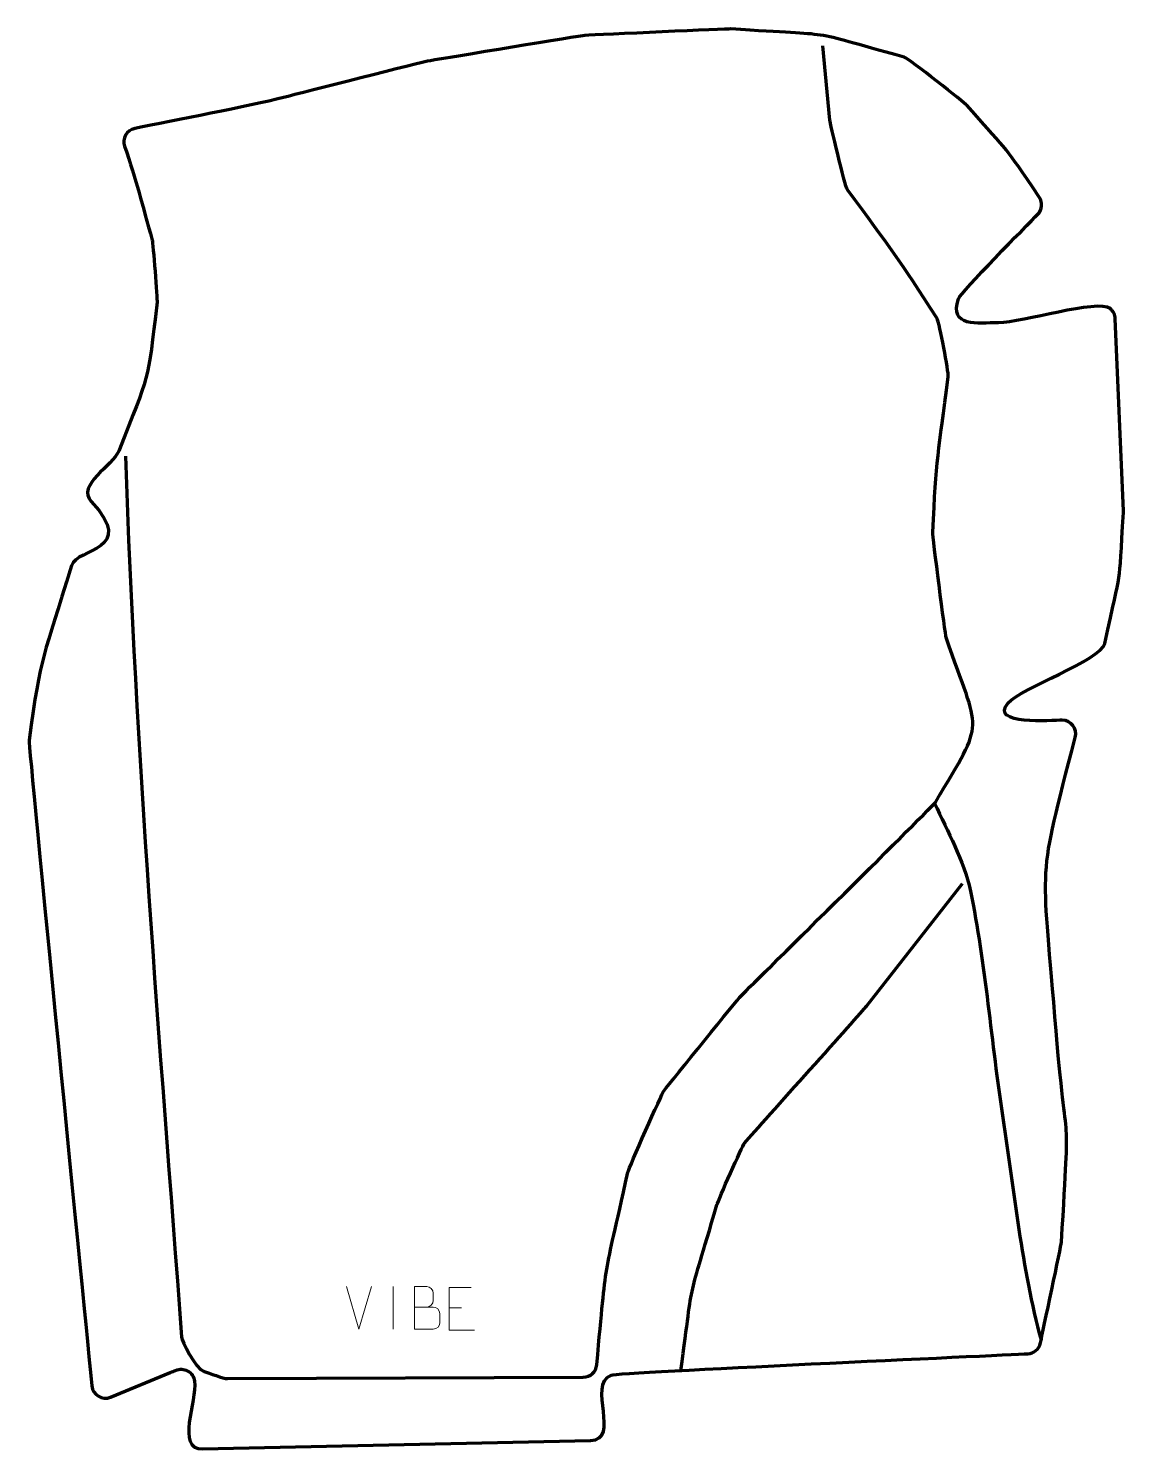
# Model space of a CAD drawing. Header units: millimetres. Extents: x -321 to 320, y -416 to 416.
import ezdxf

# ---------------------------------------------------------------- set-up
doc = ezdxf.new("R2010")
doc.units = ezdxf.units.MM
doc.header["$MEASUREMENT"] = 0
for name, color, linetype in [('layer 1', 7, 'Continuous'), ('layer 2', 7, 'Continuous'), ('layer 3', 7, 'Continuous')]:
    doc.layers.add(name, color=color, linetype=linetype)

msp = doc.modelspace()

# ---------------------------------------------------------------- linework, layer by layer
at = {"layer": 'layer 1', "color": 250, "lineweight": 9}
for points in [[(-127.2432, -345.2929), (-127.2432, -345.2929), (-134.565, -320.3393), (-134.565, -320.3393)], [(-119.9213, -320.3393), (-119.9213, -320.3393), (-127.2431, -345.2929), (-127.2431, -345.2929)], [(-107.2432, -320.329), (-107.2432, -320.329), (-107.2432, -345.3031), (-107.2432, -345.3031)], [(-74.4114, -332.8161), (-74.4114, -332.8161), (-67.2433, -332.8161), (-67.2433, -332.8161)]]:
    msp.add_open_spline(points, degree=3, dxfattribs=at)
for points, knots in [([(-94.6254, -332.3281), (-90.9868, -332.3277), (-87.3997, -332.3277), (-83.7603, -332.3281), (-83.7603, -332.3281), (-81.7849, -332.3454), (-79.8613, -334.0815), (-79.8613, -336.1311), (-79.8613, -336.1311), (-79.8617, -337.2597), (-79.8617, -340.3091), (-79.8613, -341.438), (-79.8613, -341.438), (-79.8437, -343.2959), (-81.3858, -345.3098), (-83.7073, -345.2929), (-83.7073, -345.2929), (-87.3471, -345.2925), (-90.9865, -345.2925), (-94.6254, -345.2929), (-94.6254, -345.2929), (-94.6254, -336.9746), (-94.6254, -328.6568), (-94.6254, -320.3393), (-94.6254, -320.3393), (-92.2517, -320.3393), (-89.8776, -320.3393), (-87.5034, -320.3393), (-87.5034, -320.3393), (-85.8226, -320.3217), (-83.7258, -322.2322), (-83.7081, -324.1946), (-83.7081, -324.1946), (-83.7085, -326.2607), (-83.7085, -326.4067), (-83.7081, -328.4732), (-83.7081, -328.4732), (-83.6908, -330.5393), (-85.5453, -332.3454), (-87.5553, -332.3281)], [0, 0, 0, 0, 0.09090909, 0.09090909, 0.09090909, 0.09090909, 0.18181818, 0.18181818, 0.18181818, 0.18181818, 0.27272727, 0.27272727, 0.27272727, 0.27272727, 0.36363636, 0.36363636, 0.36363636, 0.36363636, 0.45454545, 0.45454545, 0.45454545, 0.45454545, 0.54545455, 0.54545455, 0.54545455, 0.54545455, 0.63636364, 0.63636364, 0.63636364, 0.63636364, 0.72727273, 0.72727273, 0.72727273, 0.72727273, 0.81818182, 0.81818182, 0.81818182, 0.81818182, 1, 1, 1, 1]), ([(-61.5375, -320.9364), (-61.5375, -320.9364), (-74.4114, -320.9364), (-74.4114, -320.9364), (-74.4114, -320.9364), (-74.4114, -320.9364), (-74.4114, -345.89), (-74.4114, -345.89), (-74.4114, -345.89), (-74.4114, -345.89), (-59.5456, -345.89), (-59.5456, -345.89)], [0, 0, 0, 0, 0.25, 0.25, 0.25, 0.25, 0.5, 0.5, 0.5, 0.5, 1, 1, 1, 1])]:
    msp.add_open_spline(points, degree=3, knots=knots, dxfattribs=at)
at = {"layer": 'layer 2', "color": 20, "lineweight": 70}
msp.add_open_spline([(-258.4204, 357.1448), (-235.8908, 361.8303), (-191.203, 370.2746), (-171.4403, 375.2407), (-171.4403, 375.2407), (-159.9282, 378.1335), (-90.88, 395.933), (-85.3341, 396.8446), (-85.3341, 396.8446), (-76.4916, 398.2981), (3.3949, 411.5576), (4.9806, 411.6283), (4.9806, 411.6283), (13.5998, 412.0127), (88.6737, 415.5092), (90.4704, 415.3866), (90.4704, 415.3866), (156.0184, 410.9157), (131.0634, 415.715), (191.7803, 398.9084), (191.7803, 398.9084), (194.6599, 398.1113), (227.8673, 371.5719), (228.5185, 370.8339), (228.5185, 370.8339), (255.462, 340.2979), (248.7303, 349.4617), (270.9182, 317.0672), (270.9182, 317.0672), (273.0825, 313.9073), (272.7419, 309.7706), (270.09, 307.0072), (270.09, 307.0072), (264.0443, 300.7073), (224.9729, 261.4742), (223.6475, 257.4976), (223.6475, 257.4976), (217.9721, 240.4703), (234.8014, 243.5438), (247.038, 243.5438), (247.038, 243.5438), (260.7258, 243.5438), (305.3945, 257.4721), (312.4097, 251.7631), (312.4097, 251.7631), (314.2618, 250.2558), (315.2679, 248.2357), (315.3548, 245.8493), (315.3548, 245.8493), (315.3548, 245.8493), (320.2639, 133.4452), (320.2639, 133.4452), (320.2639, 133.4452), (320.2773, 133.138), (320.2744, 132.8755), (320.2541, 132.5687), (320.2541, 132.5687), (317.0952, 84.4899), (319.7266, 103.9205), (309.2397, 55.774), (309.2397, 55.774), (307.173, 46.2852), (259.7936, 29.2994), (252.7571, 21.1799), (252.7571, 21.1799), (241.1038, 7.7328), (278.6983, 11.0506), (284.3999, 10.9665), (284.3999, 10.9665), (289.6137, 10.8895), (293.339, 5.9942), (292.023, 0.9485), (292.023, 0.9485), (269.5484, -85.2236), (272.6932, -69.6446), (280.0907, -162.4608), (280.0907, -162.4608), (287.5276, -255.7713), (289.1062, -202.8287), (283.9407, -294.4377), (283.9407, -294.4377), (283.8524, -296.0031), (272.9286, -347.1884), (271.6315, -353.3497), (271.6315, -353.3497), (270.872, -356.9572), (267.8776, -359.5112), (264.1954, -359.692), (264.1954, -359.692), (247.9823, -360.488), (23.7911, -370.6591), (20.3458, -372.1098), (20.3458, -372.1098), (6.2338, -378.0518), (26.4493, -410.0767), (8.2259, -410.4714), (8.2259, -410.4714), (8.2259, -410.4714), (-218.7173, -415.3877), (-218.7173, -415.3877), (-218.7173, -415.3877), (-234.6006, -415.7317), (-222.0041, -387.019), (-223.4288, -375.733), (-223.4288, -375.733), (-223.7539, -373.1601), (-225.1368, -371.0858), (-227.3865, -369.7959), (-227.3865, -369.7959), (-229.6363, -368.5059), (-232.1252, -368.3605), (-234.5099, -369.3797), (-234.5099, -369.3797), (-235.3326, -369.7314), (-236.3383, -370.1729), (-237.6411, -370.7133), (-237.6411, -370.7133), (-237.6411, -370.7133), (-272.562, -385.0441), (-272.562, -385.0441), (-272.562, -385.0441), (-277.5438, -387.0885), (-283.0373, -383.7808), (-283.5611, -378.4214), (-283.5611, -378.4214), (-286.8881, -344.3892), (-320.6549, -3.3999), (-320.2754, -0.635), (-320.2754, -0.635), (-313.2495, 50.5551), (-312.1976, 46.6046), (-295.4074, 101.5048), (-295.4074, 101.5048), (-292.2564, 111.8078), (-256.8283, 109.9063), (-283.8734, 138.9182), (-283.8734, 138.9182), (-292.7801, 148.4726), (-271.1422, 160.0097), (-267.805, 168.4722), (-267.805, 168.4722), (-249.7113, 214.354), (-251.0266, 207.2587), (-245.3533, 255.4644), (-245.3533, 255.4644), (-245.1802, 256.9353), (-247.819, 290.4722), (-248.2206, 291.915), (-248.2206, 291.915), (-254.0157, 312.7325), (-257.5518, 326.6598), (-264.3672, 346.7415), (-264.3672, 346.7415), (-265.9198, 351.3162), (-263.1502, 356.1614), (-258.4204, 357.1448)], degree=3, knots=[0, 0, 0, 0, 0.025, 0.025, 0.025, 0.025, 0.05, 0.05, 0.05, 0.05, 0.075, 0.075, 0.075, 0.075, 0.1, 0.1, 0.1, 0.1, 0.125, 0.125, 0.125, 0.125, 0.15, 0.15, 0.15, 0.15, 0.175, 0.175, 0.175, 0.175, 0.2, 0.2, 0.2, 0.2, 0.225, 0.225, 0.225, 0.225, 0.25, 0.25, 0.25, 0.25, 0.275, 0.275, 0.275, 0.275, 0.3, 0.3, 0.3, 0.3, 0.325, 0.325, 0.325, 0.325, 0.35, 0.35, 0.35, 0.35, 0.375, 0.375, 0.375, 0.375, 0.4, 0.4, 0.4, 0.4, 0.425, 0.425, 0.425, 0.425, 0.45, 0.45, 0.45, 0.45, 0.475, 0.475, 0.475, 0.475, 0.5, 0.5, 0.5, 0.5, 0.525, 0.525, 0.525, 0.525, 0.55, 0.55, 0.55, 0.55, 0.575, 0.575, 0.575, 0.575, 0.6, 0.6, 0.6, 0.6, 0.625, 0.625, 0.625, 0.625, 0.65, 0.65, 0.65, 0.65, 0.675, 0.675, 0.675, 0.675, 0.7, 0.7, 0.7, 0.7, 0.725, 0.725, 0.725, 0.725, 0.75, 0.75, 0.75, 0.75, 0.775, 0.775, 0.775, 0.775, 0.8, 0.8, 0.8, 0.8, 0.825, 0.825, 0.825, 0.825, 0.85, 0.85, 0.85, 0.85, 0.875, 0.875, 0.875, 0.875, 0.9, 0.9, 0.9, 0.9, 0.925, 0.925, 0.925, 0.925, 0.95, 0.95, 0.95, 0.95, 1, 1, 1, 1], dxfattribs=at)
at = {"layer": 'layer 3', "color": 187, "lineweight": 70}
for points, knots in [([(-263.8852, 165.5441), (-257.855, -10.5366), (-244.2421, -173.902), (-231.004, -349.925), (-231.004, -349.925), (-230.8454, -352.0339), (-222.9793, -368.3683), (-217.8509, -370.0778), (-217.8509, -370.0778), (-215.0992, -370.995), (-206.543, -374.2107), (-204.1508, -374.2013), (-204.1508, -374.2013), (-204.1508, -374.2013), (4.0187, -373.3882), (4.0187, -373.3882), (4.0187, -373.3882), (8.1542, -373.372), (11.5707, -370.2457), (11.9531, -366.1279), (11.9531, -366.1279), (18.0821, -300.1264), (15.3818, -320.4397), (30.1607, -253.4841), (30.1607, -253.4841), (30.6578, -251.2319), (50.2135, -207.1067), (51.3265, -205.7337), (51.3265, -205.7337), (56.0502, -199.9064), (94.908, -151.7188), (96.255, -150.3818), (96.255, -150.3818), (107.3784, -139.3412), (208.963, -39.1118), (210.3465, -36.7753), (210.3465, -36.7753), (240.0171, 13.3346), (236.37, 1.1012), (216.4393, 59.361), (216.4393, 59.361), (215.9575, 60.7693), (208.4985, 119.0684), (208.5878, 120.943), (208.5878, 120.943), (210.6611, 164.4549), (211.7003, 166.7694), (217.6995, 212.1066), (217.6995, 212.1066), (217.9652, 214.1143), (212.6161, 243.6547), (211.1042, 246.0133), (211.1042, 246.0133), (188.9574, 280.5614), (183.8035, 287.2011), (158.715, 321.2956), (158.715, 321.2956), (157.0058, 323.6184), (148.5035, 360.9028), (148.3882, 362.1011), (148.3882, 362.1011), (148.3882, 362.1011), (144.2081, 405.574), (144.2081, 405.574)], [0, 0, 0, 0, 0.05882353, 0.05882353, 0.05882353, 0.05882353, 0.11764706, 0.11764706, 0.11764706, 0.11764706, 0.17647059, 0.17647059, 0.17647059, 0.17647059, 0.23529412, 0.23529412, 0.23529412, 0.23529412, 0.29411765, 0.29411765, 0.29411765, 0.29411765, 0.35294118, 0.35294118, 0.35294118, 0.35294118, 0.41176471, 0.41176471, 0.41176471, 0.41176471, 0.47058824, 0.47058824, 0.47058824, 0.47058824, 0.52941176, 0.52941176, 0.52941176, 0.52941176, 0.58823529, 0.58823529, 0.58823529, 0.58823529, 0.64705882, 0.64705882, 0.64705882, 0.64705882, 0.70588235, 0.70588235, 0.70588235, 0.70588235, 0.76470588, 0.76470588, 0.76470588, 0.76470588, 0.82352941, 0.82352941, 0.82352941, 0.82352941, 0.88235294, 0.88235294, 0.88235294, 0.88235294, 1, 1, 1, 1]), ([(209.6463, -37.5844), (217.4003, -54.3581), (226.7385, -70.7904), (230.5967, -89.0125), (230.5967, -89.0125), (239.4351, -130.7557), (242.9855, -178.738), (249.5564, -221.6007), (249.5564, -221.6007), (256.1783, -264.8698), (260.6244, -309.4184), (271.9789, -351.7072)], [0, 0, 0, 0, 0.25, 0.25, 0.25, 0.25, 0.5, 0.5, 0.5, 0.5, 1, 1, 1, 1]), ([(61.2345, -369.6556), (69.1456, -309.7578), (64.6324, -333.5353), (82.2537, -272.5861), (82.2537, -272.5861), (83.0508, -269.8292), (97.0933, -237.9894), (98.4508, -236.4381), (98.4508, -236.4381), (109.4434, -223.8754), (165.7833, -161.3952), (169.7815, -156.2848), (169.7815, -156.2848), (169.7815, -156.2848), (225.9109, -84.5405), (225.9109, -84.5405)], [0, 0, 0, 0, 0.2, 0.2, 0.2, 0.2, 0.4, 0.4, 0.4, 0.4, 0.6, 0.6, 0.6, 0.6, 1, 1, 1, 1])]:
    msp.add_open_spline(points, degree=3, knots=knots, dxfattribs=at)

doc.saveas('drawing.dxf')
